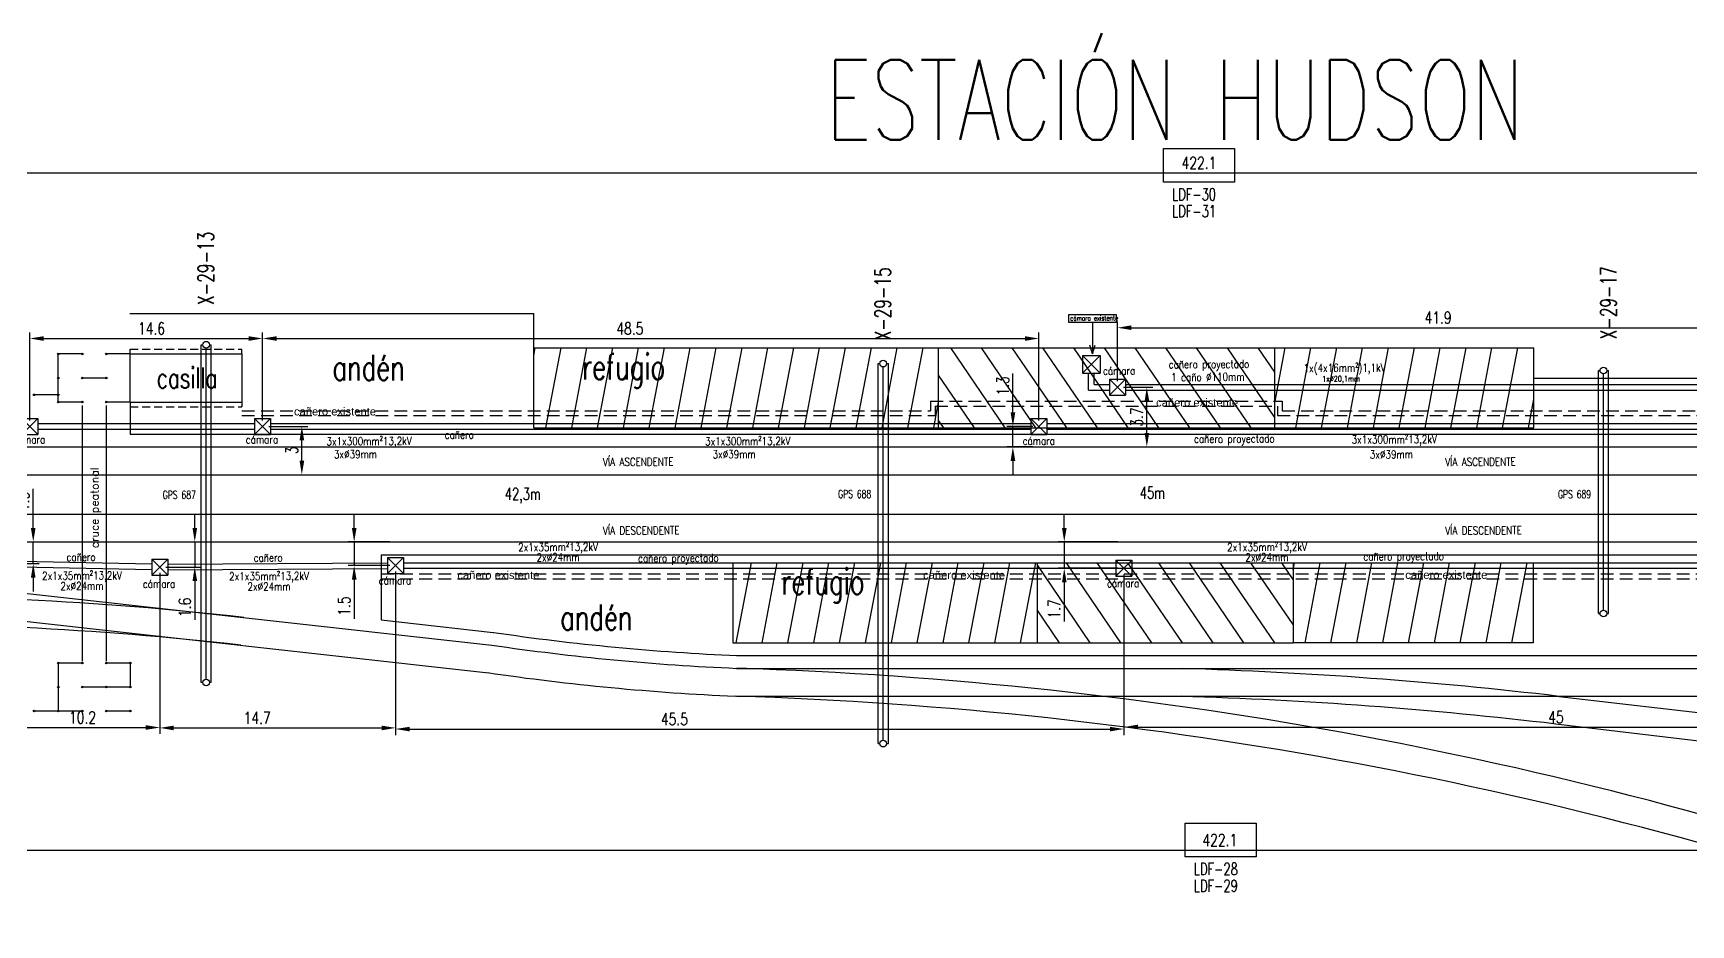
# Model space of a CAD drawing. Header units: millimetres. Extents: x 3207 to 3723, y 2117 to 2219.
# Drawn here: x 3382.4 to 3485.9, y 2163.1 to 2218.8 of the extents above; entities that cross this region are included whole.
import ezdxf

# ---------------------------------------------------------------- set-up
doc = ezdxf.new("R2010")
doc.units = ezdxf.units.MM
doc.linetypes.add('DASHED2', pattern=[0.375, 0.25, -0.125])
doc.linetypes.add('HIDDEN2', pattern=[4.7625, 3.175, -1.5875])
for name, color, linetype in [('LINEA02', 8, 'Continuous'), ('textos', 7, 'Continuous'), ('Textos catenaria', 7, 'Continuous')]:
    doc.layers.add(name, color=color, linetype=linetype)
doc.styles.add('ROMAN_SIMPLEX', font='ROMANS')
doc.styles.add('SANS', font='sanss___.ttf')
doc.styles.add('SIMPLEX', font='simplex.shx', dxfattribs={"width": 0.75})
doc.dimstyles.new('DIM2-5-1', dxfattribs={"dimscale": 0.25, "dimtxt": 3, "dimasz": 3.5, "dimexe": 1.5, "dimexo": 1.5, "dimgap": 1, "dimtad": 1, "dimdec": 1, "dimdsep": 46, "dimtxsty": 'SIMPLEX', "dimcen": 1.5, "dimclrd": 251, "dimclre": 251, "dimclrt": 7, "dimaunit": 1, "dimadec": 3, "dimazin": 0, "dimtfac": 1, "dimtdec": 1, "dimtmove": 0, "dimatfit": 3, "dimfxl": 1, "dimtolj": 1, "dimtzin": 0, "dimarcsym": 0})
pattern_1 = [(79.2633858, (17433.833, -71281.1976), (-1.559709142, 0.295742525), [])]
pattern_2 = [(79.263386, (-7697.1004, -34404.1246), (-1.55970914, 0.295742525), [])]

# ---------------------------------------------------------------- blocks, each defined once
blk = doc.blocks.new('cámara LDF-LDS')
at = {"color": 6}
for p, q in [((-0.5, 0.5), (0.5, 0.5)), ((-0.5, 0.5), (-0.5, -0.5)), ((-0.5, 0.5), (0.5, -0.5)), ((0.5, 0.5), (-0.5, -0.5)), ((0.5, 0.5), (0.5, -0.5)), ((-0.5, -0.5), (0.5, -0.5))]:
    blk.add_line(p, q, dxfattribs=at)
blk = doc.blocks.new('*D21')
at = {"color": 251, "lineweight": -2, "transparency": 16777216}
for p, q in [((3450.49, 2196.68), (3452.33, 2196.68)), ((3451.95, 2193.83), (3451.95, 2195.81)), ((3450.49, 2192.96), (3452.33, 2192.96))]:
    blk.add_line(p, q, dxfattribs=at)
at = {"color": 251, "transparency": 16777216}
for points in [[(3451.81, 2195.81), (3452.1, 2195.81), (3451.95, 2196.68)], [(3451.81, 2193.83), (3452.1, 2193.83), (3451.95, 2192.96)]]:
    blk.add_solid(points, dxfattribs=at)
at = {"layer": 'Defpoints', "color": 0, "transparency": 16777216}
for p in [(3450.12, 2196.68), (3451.95, 2196.68), (3450.12, 2192.96)]:
    blk.add_point(p, dxfattribs=at)
at = {"color": 7, "transparency": 16777216, "insert": (3451.33, 2194.82), "char_height": 0.75, "attachment_point": 5, "rotation": 90, "style": 'SIMPLEX'}
blk.add_mtext('\\A1;3.7', dxfattribs=at)
blk = doc.blocks.new('*D22')
at = {"color": 251, "lineweight": -2, "transparency": 16777216}
for p, q in [((3443.58, 2195.11), (3443.58, 2197.55)), ((3444.83, 2194.23), (3443.21, 2194.23)), ((3443.58, 2192.96), (3443.58, 2194.23)), ((3444.83, 2192.96), (3443.21, 2192.96)), ((3443.58, 2192.08), (3443.58, 2191.21))]:
    blk.add_line(p, q, dxfattribs=at)
at = {"color": 251, "transparency": 16777216}
for points in [[(3443.44, 2195.11), (3443.73, 2195.11), (3443.58, 2194.23)], [(3443.44, 2192.08), (3443.73, 2192.08), (3443.58, 2192.96)]]:
    blk.add_solid(points, dxfattribs=at)
at = {"layer": 'Defpoints', "color": 0, "transparency": 16777216}
for p in [(3443.58, 2194.23), (3445.2, 2194.23), (3445.2, 2192.96)]:
    blk.add_point(p, dxfattribs=at)
at = {"color": 7, "transparency": 16777216, "insert": (3442.96, 2196.77), "char_height": 0.75, "attachment_point": 5, "rotation": 90, "style": 'SIMPLEX'}
blk.add_mtext('\\A1;1.3', dxfattribs=at)
blk = doc.blocks.new('*D23')
at = {"color": 251, "lineweight": -2, "transparency": 16777216}
for p, q in [((3397.08, 2194.23), (3399.53, 2194.23)), ((3399.15, 2192.09), (3399.15, 2193.36)), ((3397.08, 2191.22), (3399.53, 2191.22))]:
    blk.add_line(p, q, dxfattribs=at)
at = {"color": 251, "transparency": 16777216}
for points in [[(3399.01, 2193.36), (3399.3, 2193.36), (3399.15, 2194.23)], [(3399.01, 2192.09), (3399.3, 2192.09), (3399.15, 2191.22)]]:
    blk.add_solid(points, dxfattribs=at)
at = {"layer": 'Defpoints', "color": 0, "transparency": 16777216}
for p in [(3396.7, 2194.23), (3399.15, 2194.23), (3396.7, 2191.22)]:
    blk.add_point(p, dxfattribs=at)
at = {"color": 7, "transparency": 16777216, "insert": (3398.53, 2192.74), "char_height": 0.75, "attachment_point": 5, "rotation": 90, "style": 'SIMPLEX'}
blk.add_mtext('\\A1;3', dxfattribs=at)
blk = doc.blocks.new('*D30')
at = {"color": 251, "lineweight": -2, "transparency": 16777216}
for p, q in [((3382.37, 2187.89), (3382.37, 2190.34)), ((3380.4, 2187.02), (3382.74, 2187.02)), ((3382.37, 2185.67), (3382.37, 2187.02)), ((3380.4, 2185.67), (3382.74, 2185.67)), ((3382.37, 2184.79), (3382.37, 2183.92))]:
    blk.add_line(p, q, dxfattribs=at)
at = {"color": 251, "transparency": 16777216}
for points in [[(3382.22, 2187.89), (3382.51, 2187.89), (3382.37, 2187.02)], [(3382.22, 2184.79), (3382.51, 2184.79), (3382.37, 2185.67)]]:
    blk.add_solid(points, dxfattribs=at)
at = {"layer": 'Defpoints', "color": 0, "transparency": 16777216}
for p in [(3380.03, 2187.02), (3382.37, 2187.02), (3380.03, 2185.67)]:
    blk.add_point(p, dxfattribs=at)
at = {"color": 7, "transparency": 16777216, "insert": (3381.74, 2189.55), "char_height": 0.75, "attachment_point": 5, "rotation": 90, "style": 'SIMPLEX'}
blk.add_mtext('\\A1;1.3', dxfattribs=at)
blk = doc.blocks.new('*D31')
at = {"color": 251, "lineweight": -2, "transparency": 16777216}
for p, q in [((3392.46, 2187.89), (3392.46, 2188.77)), ((3390.65, 2187.02), (3392.84, 2187.02)), ((3392.46, 2187.02), (3392.46, 2185.45)), ((3390.65, 2185.45), (3392.84, 2185.45)), ((3392.46, 2184.58), (3392.46, 2182.16))]:
    blk.add_line(p, q, dxfattribs=at)
at = {"color": 251, "transparency": 16777216}
for points in [[(3392.32, 2187.89), (3392.61, 2187.89), (3392.46, 2187.02)], [(3392.32, 2184.58), (3392.61, 2184.58), (3392.46, 2185.45)]]:
    blk.add_solid(points, dxfattribs=at)
at = {"layer": 'Defpoints', "color": 0, "transparency": 16777216}
for p in [(3390.28, 2187.02), (3392.46, 2187.02), (3390.28, 2185.45)]:
    blk.add_point(p, dxfattribs=at)
at = {"color": 7, "transparency": 16777216, "insert": (3391.84, 2182.93), "char_height": 0.75, "attachment_point": 5, "rotation": 90, "style": 'SIMPLEX'}
blk.add_mtext('\\A1;1.6', dxfattribs=at)
blk = doc.blocks.new('*D32')
at = {"color": 251, "lineweight": -2, "transparency": 16777216}
for p, q in [((3402.42, 2187.89), (3402.42, 2188.77)), ((3404.64, 2187.02), (3402.05, 2187.02)), ((3402.42, 2187.02), (3402.42, 2185.54)), ((3404.64, 2185.54), (3402.05, 2185.54)), ((3402.42, 2184.67), (3402.42, 2182.22))]:
    blk.add_line(p, q, dxfattribs=at)
at = {"color": 251, "transparency": 16777216}
for points in [[(3402.28, 2187.89), (3402.57, 2187.89), (3402.42, 2187.02)], [(3402.28, 2184.67), (3402.57, 2184.67), (3402.42, 2185.54)]]:
    blk.add_solid(points, dxfattribs=at)
at = {"layer": 'Defpoints', "color": 0, "transparency": 16777216}
for p in [(3402.42, 2187.02), (3405.01, 2187.02), (3405.01, 2185.54)]:
    blk.add_point(p, dxfattribs=at)
at = {"color": 7, "transparency": 16777216, "insert": (3401.8, 2183.01), "char_height": 0.75, "attachment_point": 5, "rotation": 90, "style": 'SIMPLEX'}
blk.add_mtext('\\A1;1.5', dxfattribs=at)
blk = doc.blocks.new('*D33')
at = {"color": 251, "lineweight": -2, "transparency": 16777216}
for p, q in [((3446.79, 2187.89), (3446.79, 2188.77)), ((3450.14, 2187.02), (3446.42, 2187.02)), ((3446.79, 2187.02), (3446.79, 2185.37)), ((3450.14, 2185.37), (3446.42, 2185.37)), ((3446.79, 2184.49), (3446.79, 2182.05))]:
    blk.add_line(p, q, dxfattribs=at)
at = {"color": 251, "transparency": 16777216}
for points in [[(3446.65, 2187.89), (3446.94, 2187.89), (3446.79, 2187.02)], [(3446.65, 2184.49), (3446.94, 2184.49), (3446.79, 2185.37)]]:
    blk.add_solid(points, dxfattribs=at)
at = {"layer": 'Defpoints', "color": 0, "transparency": 16777216}
for p in [(3446.79, 2187.02), (3450.51, 2187.02), (3450.51, 2185.37)]:
    blk.add_point(p, dxfattribs=at)
at = {"color": 7, "transparency": 16777216, "insert": (3446.17, 2182.83), "char_height": 0.75, "attachment_point": 5, "rotation": 90, "style": 'SIMPLEX'}
blk.add_mtext('\\A1;1.7', dxfattribs=at)
blk = doc.blocks.new('*D46')
at = {"color": 251, "lineweight": -2, "transparency": 16777216}
for p, q in [((3450.51, 2184.99), (3450.51, 2175.08)), ((3495.51, 2185.17), (3495.51, 2175.08)), ((3451.39, 2175.45), (3494.64, 2175.45))]:
    blk.add_line(p, q, dxfattribs=at)
at = {"color": 251, "transparency": 16777216}
for points in [[(3451.39, 2175.6), (3451.39, 2175.31), (3450.51, 2175.45)], [(3494.64, 2175.6), (3494.64, 2175.31), (3495.51, 2175.45)]]:
    blk.add_solid(points, dxfattribs=at)
at = {"layer": 'Defpoints', "color": 0, "transparency": 16777216}
for p in [(3450.51, 2185.37), (3495.51, 2185.54), (3495.51, 2175.45)]:
    blk.add_point(p, dxfattribs=at)
at = {"color": 7, "transparency": 16777216, "insert": (3477.52, 2176.08), "char_height": 0.75, "attachment_point": 5, "style": 'SIMPLEX'}
blk.add_mtext('\\A1;45', dxfattribs=at)
blk = doc.blocks.new('*D47')
at = {"color": 251, "lineweight": -2, "transparency": 16777216}
for p, q in [((3405.01, 2185.17), (3405.01, 2174.95)), ((3450.51, 2184.99), (3450.51, 2174.95)), ((3405.89, 2175.33), (3449.64, 2175.33))]:
    blk.add_line(p, q, dxfattribs=at)
at = {"color": 251, "transparency": 16777216}
for points in [[(3405.89, 2175.47), (3405.89, 2175.18), (3405.01, 2175.33)], [(3449.64, 2175.47), (3449.64, 2175.18), (3450.51, 2175.33)]]:
    blk.add_solid(points, dxfattribs=at)
at = {"layer": 'Defpoints', "color": 0, "transparency": 16777216}
for p in [(3405.01, 2185.54), (3450.51, 2185.37), (3450.51, 2175.33)]:
    blk.add_point(p, dxfattribs=at)
at = {"color": 7, "transparency": 16777216, "insert": (3422.43, 2175.95), "char_height": 0.75, "attachment_point": 5, "style": 'SIMPLEX'}
blk.add_mtext('\\A1;45.5', dxfattribs=at)
blk = doc.blocks.new('*D48')
at = {"color": 251, "lineweight": -2, "transparency": 16777216}
for p, q in [((3390.28, 2185.08), (3390.28, 2175.02)), ((3405.01, 2185.17), (3405.01, 2175.02)), ((3391.15, 2175.4), (3404.14, 2175.4))]:
    blk.add_line(p, q, dxfattribs=at)
at = {"color": 251, "transparency": 16777216}
for points in [[(3391.15, 2175.54), (3391.15, 2175.25), (3390.28, 2175.4)], [(3404.14, 2175.54), (3404.14, 2175.25), (3405.01, 2175.4)]]:
    blk.add_solid(points, dxfattribs=at)
at = {"layer": 'Defpoints', "color": 0, "transparency": 16777216}
for p in [(3390.28, 2185.45), (3405.01, 2185.54), (3405.01, 2175.4)]:
    blk.add_point(p, dxfattribs=at)
at = {"color": 7, "transparency": 16777216, "insert": (3396.36, 2176.02), "char_height": 0.75, "attachment_point": 5, "style": 'SIMPLEX'}
blk.add_mtext('\\A1;14.7', dxfattribs=at)
blk = doc.blocks.new('*D49')
at = {"color": 251, "lineweight": -2, "transparency": 16777216}
for p, q in [((3380.03, 2185.29), (3380.03, 2175.05)), ((3390.28, 2185.08), (3390.28, 2175.05)), ((3380.9, 2175.42), (3389.4, 2175.42))]:
    blk.add_line(p, q, dxfattribs=at)
at = {"color": 251, "transparency": 16777216}
for points in [[(3380.9, 2175.57), (3380.9, 2175.28), (3380.03, 2175.42)], [(3389.4, 2175.57), (3389.4, 2175.28), (3390.28, 2175.42)]]:
    blk.add_solid(points, dxfattribs=at)
at = {"layer": 'Defpoints', "color": 0, "transparency": 16777216}
for p in [(3380.03, 2185.67), (3390.28, 2185.45), (3390.28, 2175.42)]:
    blk.add_point(p, dxfattribs=at)
at = {"color": 7, "transparency": 16777216, "insert": (3385.45, 2176.05), "char_height": 0.75, "attachment_point": 5, "style": 'SIMPLEX'}
blk.add_mtext('\\A1;10.2', dxfattribs=at)
blk = doc.blocks.new('*D50')
at = {"color": 251, "lineweight": -2, "transparency": 16777216}
for p, q in [((3382.15, 2194.61), (3382.15, 2200.1)), ((3396.7, 2194.61), (3396.7, 2200.1)), ((3383.02, 2199.73), (3395.83, 2199.73))]:
    blk.add_line(p, q, dxfattribs=at)
at = {"color": 251, "transparency": 16777216}
for points in [[(3383.02, 2199.87), (3383.02, 2199.58), (3382.15, 2199.73)], [(3395.83, 2199.87), (3395.83, 2199.58), (3396.7, 2199.73)]]:
    blk.add_solid(points, dxfattribs=at)
at = {"layer": 'Defpoints', "color": 0, "transparency": 16777216}
for p in [(3396.7, 2199.73), (3382.15, 2194.23), (3396.7, 2194.23)]:
    blk.add_point(p, dxfattribs=at)
at = {"color": 7, "transparency": 16777216, "insert": (3389.76, 2200.35), "char_height": 0.75, "attachment_point": 5, "style": 'SIMPLEX'}
blk.add_mtext('\\A1;14.6', dxfattribs=at)
blk = doc.blocks.new('*D55')
at = {"color": 251, "lineweight": -2, "transparency": 16777216}
for p, q in [((3396.7, 2194.61), (3396.7, 2200.1)), ((3445.2, 2194.61), (3445.2, 2200.1)), ((3397.58, 2199.73), (3444.33, 2199.73))]:
    blk.add_line(p, q, dxfattribs=at)
at = {"color": 251, "transparency": 16777216}
for points in [[(3397.58, 2199.87), (3397.58, 2199.58), (3396.7, 2199.73)], [(3444.33, 2199.87), (3444.33, 2199.58), (3445.2, 2199.73)]]:
    blk.add_solid(points, dxfattribs=at)
at = {"layer": 'Defpoints', "color": 0, "transparency": 16777216}
for p in [(3445.2, 2199.73), (3396.7, 2194.23), (3445.2, 2194.23)]:
    blk.add_point(p, dxfattribs=at)
at = {"color": 7, "transparency": 16777216, "insert": (3419.65, 2200.35), "char_height": 0.75, "attachment_point": 5, "style": 'SIMPLEX'}
blk.add_mtext('\\A1;48.5', dxfattribs=at)
blk = doc.blocks.new('*D56')
at = {"color": 251, "lineweight": -2, "transparency": 16777216}
for p, q in [((3450.12, 2197.06), (3450.12, 2200.78)), ((3450.99, 2200.4), (3491.1, 2200.4)), ((3491.98, 2197.06), (3491.98, 2200.78))]:
    blk.add_line(p, q, dxfattribs=at)
at = {"color": 251, "transparency": 16777216}
for points in [[(3450.99, 2200.55), (3450.99, 2200.26), (3450.12, 2200.4)], [(3491.1, 2200.55), (3491.1, 2200.26), (3491.98, 2200.4)]]:
    blk.add_solid(points, dxfattribs=at)
at = {"layer": 'Defpoints', "color": 0, "transparency": 16777216}
for p in [(3491.98, 2200.4), (3450.12, 2196.68), (3491.98, 2196.68)]:
    blk.add_point(p, dxfattribs=at)
at = {"color": 7, "transparency": 16777216, "insert": (3470.15, 2201.03), "char_height": 0.75, "attachment_point": 5, "style": 'SIMPLEX'}
blk.add_mtext('\\A1;41.9', dxfattribs=at)
blk = doc.blocks.new('*D58')
at = {"color": 251, "lineweight": -2, "transparency": 16777216}
for p, q in [((3242.93, 2197.48), (3242.93, 2210.45)), ((3665.01, 2196.63), (3665.01, 2210.45)), ((3243.8, 2210.07), (3664.14, 2210.07))]:
    blk.add_line(p, q, dxfattribs=at)
at = {"color": 251, "transparency": 16777216}
for points in [[(3243.8, 2210.22), (3243.8, 2209.93), (3242.93, 2210.07)], [(3664.14, 2210.22), (3664.14, 2209.93), (3665.01, 2210.07)]]:
    blk.add_solid(points, dxfattribs=at)
at = {"layer": 'Defpoints', "color": 0, "transparency": 16777216}
for p in [(3665.01, 2210.07), (3242.93, 2197.11), (3665.01, 2196.26)]:
    blk.add_point(p, dxfattribs=at)
at = {"color": 7, "transparency": 16777216, "insert": (3455.21, 2210.7), "char_height": 0.75, "attachment_point": 5, "style": 'SIMPLEX'}
blk.add_mtext('\\A1;422.1', dxfattribs=at)
blk = doc.blocks.new('*D59')
at = {"color": 251, "lineweight": -2, "transparency": 16777216}
for p, q in [((3242.93, 2185.14), (3242.93, 2167.39)), ((3665.01, 2184.29), (3665.01, 2167.39)), ((3243.8, 2167.76), (3664.14, 2167.76))]:
    blk.add_line(p, q, dxfattribs=at)
at = {"color": 251, "transparency": 16777216}
for points in [[(3243.8, 2167.91), (3243.8, 2167.62), (3242.93, 2167.76)], [(3664.14, 2167.91), (3664.14, 2167.62), (3665.01, 2167.76)]]:
    blk.add_solid(points, dxfattribs=at)
at = {"layer": 'Defpoints', "color": 0, "transparency": 16777216}
for p in [(3242.93, 2185.52), (3665.01, 2184.67), (3665.01, 2167.76)]:
    blk.add_point(p, dxfattribs=at)
at = {"color": 7, "transparency": 16777216, "insert": (3456.51, 2168.39), "char_height": 0.75, "attachment_point": 5, "style": 'SIMPLEX'}
blk.add_mtext('\\A1;422.1', dxfattribs=at)

msp = doc.modelspace()

# ---------------------------------------------------------------- hatches: boundary and pattern name
h = msp.add_hatch()
h.set_pattern_fill('ANSI31', color=8, scale=0.5, angle=34.2634, style=0)
h.set_pattern_definition(pattern_2)
h.paths.add_polyline_path([(3413.64, 2199.14), (3438.94, 2199.14), (3438.94, 2194.14), (3413.64, 2194.14)])
h = msp.add_hatch()
h.set_pattern_fill('ANSI31', color=8, scale=0.5, angle=79.2634, style=0)
h.set_pattern_definition([(124.263386, (-7697.1004, -34404.1246), (-1.312002456, -0.893759366), [])])
h.paths.add_polyline_path([(3438.94, 2199.14), (3459.94, 2199.14), (3459.94, 2194.14), (3438.94, 2194.14)])
h = msp.add_hatch()
h.set_pattern_fill('ANSI31', color=8, scale=0.5, angle=34.2634, style=0)
h.set_pattern_definition(pattern_2)
h.paths.add_polyline_path([(3459.94, 2194.14), (3459.94, 2199.14), (3476.14, 2199.14), (3476.14, 2194.14)])
h = msp.add_hatch()
h.set_pattern_fill('ANSI31', color=8, scale=0.5, angle=34.2634, style=0)
h.set_pattern_definition(pattern_1)
h.paths.add_polyline_path([(3426.09, 2185.72), (3426.09, 2180.72), (3445.09, 2180.72), (3445.09, 2185.72)])
h = msp.add_hatch()
h.set_pattern_fill('ANSI31', color=8, scale=0.5, angle=79.2634, style=0)
h.set_pattern_definition([(124.2633858, (17433.833, -71281.1976), (-1.312002456, -0.893759366), [])])
h.paths.add_polyline_path([(3445.09, 2185.72), (3445.09, 2180.72), (3461.09, 2180.72), (3461.09, 2185.72)])
h = msp.add_hatch()
h.set_pattern_fill('ANSI31', color=8, scale=0.5, angle=34.2634, style=0)
h.set_pattern_definition(pattern_1)
h.paths.add_polyline_path([(3461.09, 2185.72), (3461.09, 2180.72), (3476.09, 2180.72), (3476.09, 2185.72)])

# ---------------------------------------------------------------- linework, layer by layer
for p, q in [((3388.41, 2201.3), (3413.64, 2201.3)), ((3413.64, 2199.14), (3413.64, 2201.3)), ((3448.55, 2200.72), (3448.55, 2198.77)), ((3388.43, 2198.76), (3388.43, 2199.06)), ((3395.41, 2198.76), (3395.41, 2199.06)), ((3413.64, 2199.14), (3438.94, 2199.14)), ((3413.64, 2194.14), (3413.64, 2199.14)), ((3438.94, 2194.14), (3438.94, 2199.14)), ((3438.94, 2199.14), (3459.94, 2199.14)), ((3448.55, 2198.77), (3448.38, 2199.31)), ((3448.55, 2198.77), (3448.72, 2199.31)), ((3459.94, 2199.14), (3476.14, 2199.14)), ((3459.94, 2194.14), (3459.94, 2199.14)), ((3476.14, 2194.14), (3476.14, 2199.14)), ((3383.93, 2195.76), (3383.93, 2198.76)), ((3385.43, 2198.76), (3383.93, 2198.76)), ((3388.43, 2198.76), (3386.93, 2198.76)), ((3388.43, 2198.76), (3395.41, 2198.76)), ((3388.43, 2195.76), (3388.43, 2198.76)), ((3395.41, 2198.76), (3395.41, 2195.76)), ((3447.93, 2198.66), (3449.03, 2198.66)), ((3447.93, 2198.66), (3447.93, 2197.56)), ((3447.93, 2198.66), (3449.03, 2197.56)), ((3449.03, 2198.66), (3447.93, 2197.56)), ((3449.03, 2198.66), (3449.03, 2197.56)), ((3386.93, 2197.26), (3385.43, 2197.26)), ((3447.93, 2197.56), (3449.03, 2197.56)), ((3476.14, 2197.26), (3544.44, 2197.26)), ((3383.93, 2196.21), (3382.43, 2196.21)), ((3385.43, 2195.76), (3383.93, 2195.76)), ((3385.43, 2195.55), (3385.43, 2179.56)), ((3388.43, 2195.76), (3386.93, 2195.76)), ((3386.93, 2195.55), (3386.93, 2179.56)), ((3388.43, 2195.76), (3395.41, 2195.76)), ((3388.43, 2195.76), (3388.43, 2195.46)), ((3388.43, 2195.46), (3388.43, 2193.76)), ((3395.41, 2195.76), (3395.41, 2195.46)), ((3413.64, 2194.14), (3438.94, 2194.14)), ((3438.94, 2194.14), (3459.94, 2194.14)), ((3459.94, 2194.14), (3476.14, 2194.14)), ((3388.43, 2193.76), (3544.44, 2193.76)), ((3404.11, 2186.22), (3544.44, 2186.22)), ((3404.11, 2186.22), (3404.11, 2182.15)), ((3426.09, 2185.72), (3461.09, 2185.72)), ((3426.09, 2185.72), (3426.09, 2180.72)), ((3445.09, 2185.72), (3445.09, 2180.72)), ((3461.09, 2185.72), (3461.09, 2180.72)), ((3461.09, 2185.72), (3476.09, 2185.72)), ((3476.09, 2185.72), (3476.09, 2180.72)), ((3404.11, 2182.15), (3411.1, 2181.37)), ((3426.09, 2180.72), (3461.09, 2180.72)), ((3476.09, 2180.72), (3461.09, 2180.72)), ((3383.93, 2179.45), (3383.93, 2176.45)), ((3385.43, 2179.45), (3383.93, 2179.45)), ((3388.43, 2179.45), (3386.93, 2179.45)), ((3388.43, 2179.45), (3388.43, 2177.95)), ((3426.32, 2179.92), (3544.44, 2179.91)), ((3388.43, 2177.95), (3385.43, 2177.95)), ((3383.93, 2176.45), (3382.43, 2176.45)), ((3385.43, 2176.45), (3383.93, 2176.45)), ((3388.43, 2176.45), (3386.93, 2176.45))]:
    msp.add_line(p, q)
at = {"linetype": 'DASHED2', "ltscale": 2}
for p, q in [((3388.43, 2199.06), (3395.41, 2199.06)), ((3388.43, 2195.46), (3395.41, 2195.46))]:
    msp.add_line(p, q, dxfattribs=at)
at = {"color": 4}
for p, q in [((3392.86, 2178.24), (3392.86, 2199.34)), ((3392.86, 2199.34), (3392.96, 2199.34)), ((3393.17, 2178.45), (3393.17, 2199.13)), ((3393.38, 2199.34), (3393.49, 2199.34)), ((3393.49, 2178.24), (3393.49, 2199.34)), ((3435.17, 2174.42), (3435.17, 2198.16)), ((3435.17, 2198.16), (3435.27, 2198.16)), ((3435.69, 2198.16), (3435.8, 2198.16)), ((3435.8, 2174.42), (3435.8, 2198.16)), ((3435.48, 2174.63), (3435.48, 2197.95)), ((3480.17, 2182.55), (3480.17, 2197.73)), ((3480.17, 2197.73), (3480.27, 2197.73)), ((3480.48, 2182.76), (3480.48, 2197.52)), ((3480.69, 2197.73), (3480.8, 2197.73)), ((3480.8, 2182.55), (3480.8, 2197.73)), ((3480.17, 2182.55), (3480.27, 2182.55)), ((3480.69, 2182.55), (3480.8, 2182.55)), ((3392.96, 2178.24), (3392.86, 2178.24)), ((3393.49, 2178.24), (3393.38, 2178.24)), ((3435.17, 2174.42), (3435.27, 2174.42)), ((3435.69, 2174.42), (3435.8, 2174.42))]:
    msp.add_line(p, q, dxfattribs=at)
at = {"color": 3, "linetype": 'HIDDEN2', "ltscale": 0.25}
for p, q in [((3395.41, 2195.21), (3438.43, 2195.21)), ((3395.41, 2194.91), (3438.73, 2194.91)), ((3438.43, 2195.81), (3438.43, 2195.21)), ((3438.43, 2195.81), (3460.41, 2195.81)), ((3438.73, 2195.51), (3438.73, 2194.91)), ((3438.73, 2195.51), (3460.11, 2195.51)), ((3460.11, 2195.51), (3460.11, 2194.91)), ((3460.11, 2194.91), (3544.44, 2194.91)), ((3460.41, 2195.81), (3460.41, 2195.21)), ((3460.41, 2195.21), (3544.44, 2195.21)), ((3404.11, 2185.02), (3544.44, 2185.02)), ((3404.11, 2184.72), (3544.44, 2184.72))]:
    msp.add_line(p, q, dxfattribs=at)
at = {"color": 8}
for p, q in [((3207.36, 2192.96), (3722.61, 2192.96)), ((3207.36, 2191.22), (3722.61, 2191.22)), ((3207.36, 2188.76), (3722.61, 2188.76)), ((3207.36, 2187.02), (3722.61, 2187.02)), ((3371.9, 2184.93), (3411.02, 2180.57)), ((3371.71, 2183.2), (3410.82, 2178.84)), ((3426.32, 2179.12), (3548.62, 2179.11)), ((3426.32, 2177.38), (3548.62, 2177.37)), ((3477.72, 2177.37), (3490.01, 2175.93)), ((3477.51, 2175.65), (3489.8, 2174.2))]:
    msp.add_line(p, q, dxfattribs=at)
at = {"color": 3}
for points in [[(3452.99, 2211.59), (3457.42, 2211.59), (3457.42, 2209.49), (3452.99, 2209.49)], [(3454.35, 2169.44), (3458.78, 2169.44), (3458.78, 2167.34), (3454.35, 2167.34)]]:
    msp.add_lwpolyline(points, close=True, dxfattribs=at)
msp.add_lwpolyline([(3447.08, 2201.22), (3450.03, 2201.22), (3450.03, 2200.72), (3447.08, 2200.72)], close=True)
at = {"color": 4}
for centre in [(3393.17, 2199.34), (3435.48, 2198.16), (3480.48, 2197.73), (3480.48, 2182.55), (3393.17, 2178.24), (3435.48, 2174.42)]:
    msp.add_circle(centre, 0.21, dxfattribs=at)
for centre in [(3383.93, 2198.76), (3385.43, 2198.76), (3386.93, 2198.76), (3383.93, 2197.26), (3385.43, 2197.26), (3386.93, 2197.26), (3382.43, 2196.21), (3383.93, 2196.21), (3383.93, 2195.76), (3385.43, 2195.76), (3386.93, 2195.76), (3383.93, 2179.45), (3385.43, 2179.45), (3386.93, 2179.45), (3388.43, 2179.45), (3383.93, 2177.95), (3385.43, 2177.95), (3386.93, 2177.95), (3388.43, 2177.95), (3382.43, 2176.45), (3383.93, 2176.45), (3385.43, 2176.45), (3386.93, 2176.45), (3388.43, 2176.45)]:
    msp.add_circle(centre, 0.05)
at = {"color": 8}
for centre, radius, start, end in [((3371.5, 1968.79), 214.86, 83.5788, 90.9003), ((3371.5, 1968.79), 213.12, 83.5788, 90.9003), ((3432.8, 2328.8), 149.82, 261.6386, 267.5203), ((3432.8, 2328.8), 151.56, 261.6386, 267.5203), ((3418.2, 1922.18), 257.07, 70.6568, 88.1891), ((3445.78, 1905.61), 273.63, 83.2975, 88.2474), ((3418.2, 1922.18), 255.33, 70.6568, 88.1891), ((3445.78, 1905.61), 271.89, 83.2975, 88.2474)]:
    msp.add_arc(centre, radius, start, end, dxfattribs=at)
msp.add_arc((3432.8, 2328.8), 149.02, 261.6386, 267.5203)
at = {"layer": 'LINEA02', "color": 11}
for p, q in [((3448.31, 2196.51), (3448.31, 2197.56)), ((3448.66, 2196.86), (3448.66, 2197.56)), ((3448.31, 2196.51), (3449.62, 2196.51)), ((3448.66, 2196.86), (3449.62, 2196.86)), ((3450.62, 2196.86), (3491.48, 2196.86)), ((3450.62, 2196.51), (3491.48, 2196.51)), ((3382.65, 2194.41), (3396.2, 2194.41)), ((3382.65, 2194.06), (3396.2, 2194.06)), ((3397.2, 2194.41), (3444.7, 2194.41)), ((3397.2, 2194.06), (3444.7, 2194.06)), ((3445.7, 2194.41), (3492.7, 2194.41)), ((3445.7, 2194.06), (3492.7, 2194.06)), ((3380.53, 2185.83), (3389.78, 2185.64)), ((3390.78, 2185.63), (3404.51, 2185.71)), ((3405.51, 2185.72), (3542.79, 2185.72)), ((3380.53, 2185.48), (3389.78, 2185.29)), ((3390.78, 2185.28), (3404.51, 2185.36)), ((3405.51, 2185.37), (3542.79, 2185.37))]:
    msp.add_line(p, q, dxfattribs=at)

# ---------------------------------------------------------------- block references
for p in [(3450.12, 2196.68), (3382.15, 2194.23), (3396.7, 2194.23), (3445.2, 2194.23), (3390.28, 2185.45), (3405.01, 2185.54), (3450.51, 2185.37)]:
    msp.add_blockref('cámara LDF-LDS', p)

# ---------------------------------------------------------------- texts
at = {"layer": 'textos', "color": 110, "linetype": 'Continuous', "style": 'ROMAN_SIMPLEX', "width": 0.7}
for s, p in [('LDF-30', (3453.53, 2208.36)), ('LDF-31', (3453.53, 2207.31)), ('LDF-28', (3454.89, 2166.21)), ('LDF-29', (3454.89, 2165.16))]:
    msp.add_text(s, height=0.75, dxfattribs=at).set_placement(p)
at = {"layer": 'Textos catenaria', "style": 'SIMPLEX', "width": 0.7}
for s, height, p in [('ESTACIÓN HUDSON', 5, (3431.88, 2212.14)), ('andén', 1.6, (3401.07, 2197.11)), ('refugio', 1.6, (3416.67, 2197.16)), ('casilla', 1.3, (3390.08, 2196.62)), ('GPS 687', 0.5, (3390.46, 2189.71)), ('42,3m', 0.75, (3411.83, 2189.64)), ('GPS 688', 0.5, (3432.66, 2189.76)), ('45m', 0.75, (3451.51, 2189.72)), ('GPS 689', 0.5, (3477.64, 2189.75)), ('refugio', 1.6, (3429.12, 2183.74)), ('andén', 1.6, (3415.3, 2181.51))]:
    msp.add_text(s, height=height, dxfattribs=at).set_placement(p)
at = {"layer": 'Textos catenaria', "style": 'SIMPLEX'}
for s, height, rotation, width, p in [('X-29-13', 1, 90, 0.7, (3393.65, 2201.83)), ('X-29-15', 1, 90, 0.7, (3435.95, 2199.61)), ('X-29-17', 1, 90, 0.7, (3481.29, 2199.68)), ('cámara existente', 0.3, 0.3193, 0.7, (3447.16, 2200.84)), ('cañero proyectado', 0.5, 0.3193, 0.8, (3453.32, 2197.86)), ('1x(4x16mm²)1,1kV', 0.5, 0.3193, 0.8, (3461.75, 2197.63)), ('cámara', 0.5, 0.3193, 0.8, (3449.21, 2197.46)), ('1 caño Ø110mm', 0.5, 0.3193, 0.8, (3453.48, 2197.06)), ('1xØ20,1mm', 0.35, 0.3193, 0.8, (3462.91, 2197.03)), ('cañero', 0.5, 0.3193, 0.8, (3408.08, 2193.46)), ('cámara', 0.5, 0.3193, 0.8, (3381.1, 2193.16)), ('cámara', 0.5, 0.3193, 0.8, (3395.65, 2193.16)), ('3x1x300mm²13,2kV', 0.5, 0.3193, 0.8, (3400.69, 2193.05)), ('3x1x300mm²13,2kV', 0.5, 0.3193, 0.8, (3424.35, 2193.05)), ('cámara', 0.5, 0.3193, 0.8, (3444.19, 2193.08)), ('cañero proyectado', 0.5, 0.3193, 0.8, (3454.9, 2193.2)), ('3x1x300mm²13,2kV', 0.5, 0.3193, 0.8, (3464.75, 2193.16)), ('3xØ39mm', 0.5, 0.3193, 0.8, (3401.16, 2192.24)), ('3xØ39mm', 0.5, 0.3193, 0.8, (3424.82, 2192.24)), ('3xØ39mm', 0.5, 0.3193, 0.8, (3465.89, 2192.23)), ('2x1x35mm²13,2kV', 0.5, 0.3193, 0.8, (3412.67, 2186.44)), ('2x1x35mm²13,2kV', 0.5, 0.3193, 0.8, (3456.97, 2186.44)), ('cañero', 0.5, 0.3193, 0.8, (3384.45, 2185.82)), ('cañero', 0.5, 0.3193, 0.8, (3396.14, 2185.78)), ('2xØ24mm', 0.5, 0.3193, 0.8, (3413.82, 2185.8)), ('cañero proyectado', 0.5, 0.3193, 0.8, (3420.16, 2185.75)), ('2xØ24mm', 0.5, 0.3193, 0.8, (3458.11, 2185.8)), ('cañero proyectado', 0.5, 0.3193, 0.8, (3465.48, 2185.85)), ('2x1x35mm²13,2kV', 0.5, 0.3193, 0.8, (3382.92, 2184.65)), ('cámara', 0.5, 0.3193, 0.8, (3389.22, 2184.14)), ('2x1x35mm²13,2kV', 0.5, 0.3193, 0.8, (3394.61, 2184.62)), ('cámara', 0.5, 0.3193, 0.8, (3403.96, 2184.35)), ('cámara', 0.5, 0.3193, 0.8, (3449.46, 2184.18)), ('2xØ24mm', 0.5, 0.3193, 0.8, (3384.07, 2184.01)), ('2xØ24mm', 0.5, 0.3193, 0.8, (3395.76, 2183.98))]:
    msp.add_text(s, height=height, rotation=rotation, dxfattribs=dict(at, width=width)).set_placement(p)
at = {"layer": 'Textos catenaria', "style": 'SANS'}
for p in [(3452.53, 2195.48), (3398.66, 2194.92), (3408.87, 2184.7), (3437.97, 2184.7), (3468.1, 2184.71)]:
    msp.add_text('cañero existente', height=0.5, dxfattribs=at).set_placement(p)
at = {"layer": 'Textos catenaria', "color": 1, "style": 'SIMPLEX', "width": 0.8}
for s, p in [('VÍA ASCENDENTE', (3417.97, 2191.76)), ('VÍA ASCENDENTE', (3470.6, 2191.76)), ('VÍA DESCENDENTE', (3417.97, 2187.47)), ('VÍA DESCENDENTE', (3470.6, 2187.47))]:
    msp.add_text(s, height=0.5, rotation=0.3193, dxfattribs=at).set_placement(p)
at = {"layer": 'Textos catenaria', "style": 'SIMPLEX'}
msp.add_text('cruce peatonal', height=0.5, rotation=90, dxfattribs=at).set_placement((3386.45, 2186.63))

# ---------------------------------------------------------------- dimensions: what is measured, and where the dimension line sits
for base, p1, p2, picture, middle in [((3665.01, 2210.07), (3242.93, 2197.11), (3665.01, 2196.26), '*D58', (3455.21, 2210.07)), ((3491.98, 2200.4), (3450.12, 2196.68), (3491.98, 2196.68), '*D56', (3470.15, 2200.4)), ((3396.7001, 2199.7263), (3382.1491, 2194.2326), (3396.7001, 2194.2326), '*D50', (3389.763, 2199.7263)), ((3445.2, 2199.73), (3396.7, 2194.23), (3445.2, 2194.23), '*D55', (3419.65, 2199.73)), ((3390.2759, 2175.4228), (3380.0266, 2185.668), (3390.2759, 2185.4525), '*D49', (3385.446, 2175.4228)), ((3665.01, 2167.76), (3242.93, 2185.52), (3665.01, 2184.67), '*D59', (3456.51, 2167.76)), ((3405.01, 2175.4), (3390.28, 2185.45), (3405.01, 2185.54), '*D48', (3396.36, 2175.4)), ((3450.51, 2175.33), (3405.01, 2185.54), (3450.51, 2185.37), '*D47', (3422.43, 2175.33)), ((3495.51, 2175.45), (3450.51, 2185.37), (3495.51, 2185.54), '*D46', (3477.52, 2175.45))]:
    dim = msp.add_linear_dim(base=base, p1=p1, p2=p2, dimstyle='DIM2-5-1')
    dim.commit()
    dim.dimension.update_dxf_attribs({"geometry": picture, "text_midpoint": middle, "dimtype": 160})
for base, p1, p2, picture, middle in [((3443.58, 2194.23), (3445.2, 2192.96), (3445.2, 2194.23), '*D22', (3443.58, 2196.77)), ((3451.95, 2196.68), (3450.12, 2192.96), (3450.12, 2196.68), '*D21', (3451.95, 2194.82)), ((3399.15, 2194.23), (3396.7, 2191.22), (3396.7, 2194.23), '*D23', (3399.15, 2192.74)), ((3382.3684, 2187.0176), (3380.0266, 2185.668), (3380.0266, 2187.0176), '*D30', (3382.3684, 2189.5533)), ((3392.46, 2187.02), (3390.28, 2185.45), (3390.28, 2187.02), '*D31', (3392.46, 2182.93)), ((3402.42, 2187.02), (3405.01, 2185.54), (3405.01, 2187.02), '*D32', (3402.42, 2183.01)), ((3446.79188362, 2187.01756924), (3450.51366559, 2185.36756924), (3450.51366559, 2187.01756924), '*D33', (3446.79188362, 2182.83185496))]:
    dim = msp.add_linear_dim(base=base, p1=p1, p2=p2, angle=90, dimstyle='DIM2-5-1')
    dim.commit()
    dim.dimension.update_dxf_attribs({"geometry": picture, "text_midpoint": middle, "dimtype": 160})

doc.saveas('drawing.dxf')
